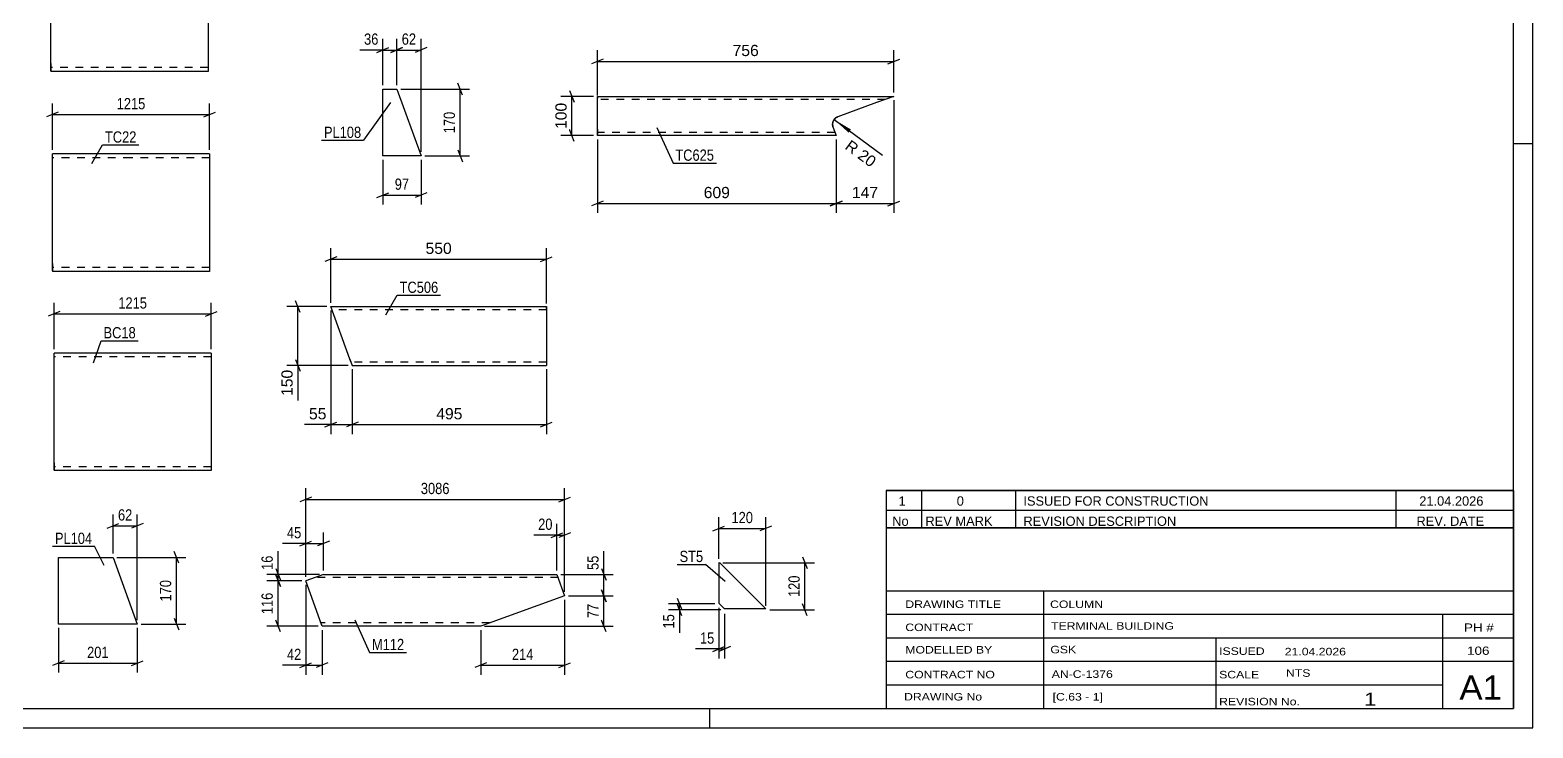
# Model space of a CAD drawing. Header units: millimetres. Extents: x 0 to 594, y 0 to 420.
# Drawn here: x 210.6 to 594, y 0 to 178 of the extents above; entities that cross this region are included whole.
import ezdxf

# ---------------------------------------------------------------- set-up
doc = ezdxf.new("R2010")
doc.units = ezdxf.units.MM
doc.linetypes.add('DXK_LINE_DOT2', pattern=[3.9198, 1.9599, -1.9599])
doc.styles.add('Arial', font='ARIAL.TTF', dxfattribs={"height": 0.2})
doc.styles.add('Arial Narrow', font='ARIALN.TTF', dxfattribs={"height": 0.2})

# ---------------------------------------------------------------- blocks, each defined once
blk = doc.blocks.new('Unknown-284929775-1131')
at = {"color": 5, "linetype": 'Continuous'}
for p, q in [((594, 0), (594, 420)), ((589, 5), (589, 415)), ((594, 149), (589, 149)), ((5, 5), (589, 5)), ((384, 0), (384, 5)), ((0, 0), (594, 0))]:
    blk.add_line(p, q, dxfattribs=at)
blk = doc.blocks.new('Part-284929775-17274 - 17273')
at = {"color": 2, "linetype": 'Continuous'}
for p, q in [((355.33, 159.52), (355.33, 161.12)), ((355.33, 161.12), (430.95, 161.12)), ((430.95, 161.12), (426.55, 159.52)), ((355.33, 152.72), (355.33, 159.52)), ((426.55, 159.52), (416.62, 155.91)), ((415.42, 153.35), (415.3, 154.12)), ((415.95, 155.51), (416.62, 155.91)), ((355.33, 151.12), (355.33, 152.72)), ((416.23, 151.12), (355.33, 151.12)), ((415.42, 153.35), (416.23, 151.12))]:
    blk.add_line(p, q, dxfattribs=at)
at = {"color": 7, "linetype": 'DXK_LINE_DOT2'}
for p, q in [((355.33, 161.12), (355.33, 160.66)), ((428.75, 160.32), (355.33, 160.32)), ((430.61, 161), (426.55, 159.52)), ((415.3, 154.12), (415.42, 153.35)), ((415.3, 154.12), (415.42, 153.35)), ((415.42, 153.35), (415.3, 154.12)), ((416.62, 155.91), (415.95, 155.51)), ((416.62, 155.91), (415.95, 155.51)), ((415.95, 155.51), (416.62, 155.91)), ((355.33, 152.72), (355.33, 151.25)), ((415.94, 151.92), (355.33, 151.92))]:
    blk.add_line(p, q, dxfattribs=at)
at = {"color": 2, "linetype": 'Continuous'}
blk.add_arc((417.3, 154.04), 2, 132.4742, 177.4742, dxfattribs=at)
at = {"color": 7, "linetype": 'DXK_LINE_DOT2'}
blk.add_arc((417.3, 154.04), 2, 132.4742, 177.4742, dxfattribs=at)
blk.add_arc((417.3, 154.04), 2, 132.4742, 177.4742, dxfattribs=at)
blk.add_arc((417.3, 154.04), 2, 132.4742, 177.4742, dxfattribs=at)
blk = doc.blocks.new('Part-284929775-17472 - 17471')
at = {"color": 2, "linetype": 'Continuous'}
for p, q in [((292.19, 94.08), (287.31, 107.48)), ((287.31, 107.48), (342.31, 107.48)), ((342.31, 107.48), (342.31, 92.48)), ((292.19, 94.08), (292.77, 92.48)), ((292.77, 92.48), (342.31, 92.48))]:
    blk.add_line(p, q, dxfattribs=at)
at = {"color": 7, "linetype": 'DXK_LINE_DOT2'}
for p, q in [((342.31, 107.01), (342.31, 107.48)), ((342.31, 106.68), (287.6, 106.68)), ((292.73, 92.6), (292.19, 94.08)), ((342.31, 93.28), (292.48, 93.28))]:
    blk.add_line(p, q, dxfattribs=at)
blk = doc.blocks.new('Part-284929775-5165 - 5159')
at = {"color": 2, "linetype": 'Continuous'}
for p, q in [((236.28, 146.47), (216.28, 146.47)), ((216.28, 118.47), (216.28, 146.47)), ((256.38, 146.47), (236.38, 146.47)), ((256.38, 146.47), (256.38, 116.47)), ((216.28, 118.47), (216.28, 116.47)), ((236.28, 116.47), (216.28, 116.47)), ((256.38, 116.47), (236.38, 116.47))]:
    blk.add_line(p, q, dxfattribs=at)
at = {"color": 7, "linetype": 'DXK_LINE_DOT2'}
for p, q in [((236.28, 145.47), (216.28, 145.47)), ((256.38, 145.47), (236.38, 145.47)), ((216.28, 116.62), (216.28, 118.47)), ((216.28, 117.47), (216.28, 117.55)), ((236.28, 117.47), (216.28, 117.47)), ((256.38, 117.47), (236.38, 117.47)), ((256.38, 117.47), (256.38, 117.55))]:
    blk.add_line(p, q, dxfattribs=at)
blk = doc.blocks.new('Part-284929775-5194 - 5188')
at = {"color": 2, "linetype": 'Continuous'}
for p, q in [((236.7, 95.63), (216.7, 95.63)), ((216.7, 67.63), (216.7, 95.63)), ((256.8, 95.63), (236.8, 95.63)), ((256.8, 95.63), (256.8, 65.63)), ((216.7, 67.63), (216.7, 65.63)), ((236.7, 65.63), (216.7, 65.63)), ((256.8, 65.63), (236.8, 65.63))]:
    blk.add_line(p, q, dxfattribs=at)
at = {"color": 7, "linetype": 'DXK_LINE_DOT2'}
for p, q in [((236.7, 94.63), (216.7, 94.63)), ((256.8, 94.63), (236.8, 94.63)), ((216.7, 65.79), (216.7, 67.63)), ((216.7, 66.63), (216.7, 66.71)), ((236.7, 66.63), (216.7, 66.63)), ((256.8, 66.63), (236.8, 66.63)), ((256.8, 66.63), (256.8, 66.71))]:
    blk.add_line(p, q, dxfattribs=at)
blk = doc.blocks.new('Part-284929775-5217 - 5211')
at = {"color": 2, "linetype": 'Continuous'}
for p, q in [((285.45, 39.18), (280.9, 37.54)), ((285.45, 39.18), (305.45, 39.18)), ((305.55, 39.18), (345, 39.18)), ((345, 39.18), (346.97, 33.7)), ((284.49, 27.58), (280.9, 37.54)), ((346.97, 33.7), (325.55, 25.98)), ((285.07, 25.98), (284.49, 27.58)), ((305.45, 25.98), (285.07, 25.98)), ((325.55, 25.98), (305.55, 25.98))]:
    blk.add_line(p, q, dxfattribs=at)
at = {"color": 7, "linetype": 'DXK_LINE_DOT2'}
for p, q in [((305.45, 38.38), (283.23, 38.38)), ((345.28, 38.38), (305.55, 38.38)), ((285.02, 26.1), (284.49, 27.58)), ((305.45, 26.78), (284.78, 26.78)), ((327.77, 26.78), (305.55, 26.78))]:
    blk.add_line(p, q, dxfattribs=at)
blk = doc.blocks.new('Part-284929775-6193 - 6177')
at = {"color": 2, "linetype": 'Continuous'}
for p, q in [((217.82, 26.5), (217.82, 43.5)), ((217.82, 43.5), (231.74, 43.5)), ((231.74, 43.5), (237.93, 26.5)), ((237.93, 26.5), (217.82, 26.5))]:
    blk.add_line(p, q, dxfattribs=at)
blk = doc.blocks.new('Part-284929775-6251 - 6245')
at = {"color": 2, "linetype": 'Continuous'}
for p, q in [((300.58, 145.94), (300.58, 162.94)), ((300.58, 162.94), (304.14, 162.94)), ((304.14, 162.94), (310.32, 145.94)), ((310.32, 145.94), (300.58, 145.94))]:
    blk.add_line(p, q, dxfattribs=at)
blk = doc.blocks.new('Part-284929775-6396 - 6388')
at = {"color": 2, "linetype": 'Continuous'}
for p, q in [((235.88, 197.49), (215.88, 197.49)), ((215.88, 169.49), (215.88, 197.49)), ((255.98, 197.49), (235.98, 197.49)), ((255.98, 197.49), (255.98, 167.49)), ((215.88, 169.49), (215.88, 167.49)), ((235.88, 167.49), (215.88, 167.49)), ((255.98, 167.49), (235.98, 167.49))]:
    blk.add_line(p, q, dxfattribs=at)
at = {"color": 7, "linetype": 'DXK_LINE_DOT2'}
for p, q in [((235.88, 196.49), (215.88, 196.49)), ((255.98, 196.49), (235.98, 196.49)), ((215.88, 167.64), (215.88, 169.49)), ((215.88, 168.49), (215.88, 168.56)), ((235.88, 168.49), (215.88, 168.49)), ((255.98, 168.49), (235.98, 168.49)), ((255.98, 168.49), (255.98, 168.56))]:
    blk.add_line(p, q, dxfattribs=at)
blk = doc.blocks.new('Part-284929775-6730 - 6724')
at = {"color": 2, "linetype": 'Continuous'}
for p, q in [((386.28, 42.21), (386.28, 31.86)), ((386.43, 42.21), (398.28, 30.36)), ((387.78, 30.36), (386.28, 31.86)), ((398.28, 30.36), (387.78, 30.36))]:
    blk.add_line(p, q, dxfattribs=at)
blk = doc.blocks.new('RadiusDimension-284929775-17458 - 17273')
at = {"linetype": 'Continuous'}
blk.add_hatch(color=7, dxfattribs=at).paths.add_polyline_path([(419.42, 151.86), (415.69, 155.22), (420.01, 152.66)])
at = {"color": 7, "linetype": 'Continuous'}
blk.add_line((415.69, 155.22), (428.05, 146.14), dxfattribs=at)
blk.add_arc((417.3, 154.04), 2, 109.9742, 177.4742, dxfattribs=at)
at = {"color": 0}
blk.add_wipeout([(425.19, 142.03), (427.67, 145.42), (419.89, 151.12), (417.41, 147.74)], dxfattribs=at)
at = {"color": 3, "style": 'Arial'}
blk.add_text('R 20', height=2.865, rotation=-36.274, dxfattribs=at).set_placement((418.25, 147.87))
blk = doc.blocks.new('StraightDimension-284929775-17306 - 17273')
at = {"color": 7, "linetype": 'Continuous'}
for p, q in [((355.33, 150.12), (355.33, 131.4)), ((416.23, 150.12), (416.23, 131.4)), ((356.83, 134.4), (353.83, 133.2)), ((414.73, 133.2), (417.73, 134.4)), ((355.33, 133.8), (416.23, 133.8))]:
    blk.add_line(p, q, dxfattribs=at)
at = {"color": 0}
blk.add_wipeout([(389.72, 134.55), (389.72, 138.75), (381.85, 138.75), (381.85, 134.55)], dxfattribs=at)
at = {"color": 3, "style": 'Arial'}
blk.add_text('609', height=2.865, dxfattribs=at).set_placement((382.45, 135.15))
blk = doc.blocks.new('StraightDimension-284929775-17279 - 17273')
at = {"color": 7, "linetype": 'Continuous'}
for p, q in [((355.33, 161.32), (355.33, 172.89)), ((430.95, 162.12), (430.95, 172.89)), ((356.83, 170.64), (353.83, 169.44)), ((355.33, 170.04), (430.95, 170.04)), ((429.45, 169.44), (432.45, 170.64))]:
    blk.add_line(p, q, dxfattribs=at)
at = {"color": 0}
blk.add_wipeout([(397.08, 170.79), (397.08, 174.99), (389.21, 174.99), (389.21, 170.79)], dxfattribs=at)
at = {"color": 3, "style": 'Arial'}
blk.add_text('756', height=2.865, dxfattribs=at).set_placement((389.81, 171.39))
blk = doc.blocks.new('StraightDimension-284929775-17305 - 17273')
at = {"color": 7, "linetype": 'Continuous'}
for p, q in [((430.95, 160.12), (430.95, 131.4)), ((416.23, 150.12), (416.23, 131.4)), ((417.73, 134.4), (414.73, 133.2)), ((429.45, 133.2), (432.45, 134.4)), ((416.23, 133.8), (430.95, 133.8))]:
    blk.add_line(p, q, dxfattribs=at)
at = {"color": 0}
blk.add_wipeout([(427.52, 134.55), (427.52, 138.75), (419.65, 138.75), (419.65, 134.55)], dxfattribs=at)
at = {"color": 3, "style": 'Arial'}
blk.add_text('147', height=2.865, dxfattribs=at).set_placement((420.25, 135.15))
blk = doc.blocks.new('StraightDimension-284929775-17447 - 17273')
at = {"color": 7, "linetype": 'Continuous'}
for p, q in [((354.33, 161.12), (345.97, 161.12)), ((348.22, 162.62), (349.42, 159.62)), ((348.82, 151.12), (348.82, 161.12)), ((354.33, 151.12), (345.97, 151.12)), ((349.42, 149.62), (348.22, 152.62))]:
    blk.add_line(p, q, dxfattribs=at)
at = {"color": 0}
blk.add_wipeout([(348.07, 160.06), (343.87, 160.06), (343.87, 152.19), (348.07, 152.19)], dxfattribs=at)
at = {"color": 3, "style": 'Arial'}
blk.add_text('100', height=2.865, rotation=90.0002, dxfattribs=at).set_placement((347.47, 152.79))
blk = doc.blocks.new('StraightDimension-284929775-17515 - 17471')
at = {"color": 7, "linetype": 'Continuous'}
for p, q in [((292.77, 91.48), (292.77, 74.97)), ((342.31, 91.48), (342.31, 74.97)), ((294.27, 77.97), (291.27, 76.77)), ((292.77, 77.37), (342.31, 77.37)), ((340.81, 76.77), (343.81, 77.97))]:
    blk.add_line(p, q, dxfattribs=at)
at = {"color": 0}
blk.add_wipeout([(321.48, 78.12), (321.48, 82.32), (313.61, 82.32), (313.61, 78.12)], dxfattribs=at)
at = {"color": 3, "style": 'Arial'}
blk.add_text('495', height=2.865, dxfattribs=at).set_placement((314.21, 78.72))
blk = doc.blocks.new('StraightDimension-284929775-17477 - 17471')
at = {"color": 7, "linetype": 'Continuous'}
for p, q in [((288.81, 120.17), (285.81, 118.97)), ((287.31, 108.48), (287.31, 122.42)), ((287.31, 119.57), (342.31, 119.57)), ((340.81, 118.97), (343.81, 120.17)), ((342.31, 108.25), (342.31, 122.42))]:
    blk.add_line(p, q, dxfattribs=at)
at = {"color": 0}
blk.add_wipeout([(318.75, 120.32), (318.75, 124.52), (310.88, 124.52), (310.88, 120.32)], dxfattribs=at)
at = {"color": 3, "style": 'Arial'}
blk.add_text('550', height=2.865, dxfattribs=at).set_placement((311.48, 120.92))
blk = doc.blocks.new('StraightDimension-284929775-17497 - 17471')
at = {"color": 7, "linetype": 'Continuous'}
for p, q in [((286.31, 107.48), (276.07, 107.48)), ((279.52, 105.98), (278.32, 108.98)), ((278.92, 92.48), (278.92, 107.48)), ((291.77, 92.48), (276.07, 92.48)), ((278.32, 93.98), (279.52, 90.98))]:
    blk.add_line(p, q, dxfattribs=at)
at = {"color": 0}
blk.add_wipeout([(278.17, 91.96), (273.97, 91.96), (273.97, 84.08), (278.17, 84.08)], dxfattribs=at)
at = {"color": 7, "linetype": 'Continuous'}
blk.add_line((278.92, 92.48), (278.92, 83.56), dxfattribs=at)
blk.add_line((278.92, 92.48), (278.92, 83.56), dxfattribs=at)
at = {"color": 3, "style": 'Arial'}
blk.add_text('150', height=2.865, rotation=90.0002, dxfattribs=at).set_placement((277.57, 84.68))
blk = doc.blocks.new('StraightDimension-284929775-17516 - 17471')
at = {"color": 7, "linetype": 'Continuous'}
for p, q in [((287.31, 106.48), (287.31, 74.97)), ((292.77, 91.48), (292.77, 74.97)), ((285.81, 76.77), (288.81, 77.97)), ((287.31, 77.37), (292.77, 77.37)), ((294.27, 77.97), (291.27, 76.77))]:
    blk.add_line(p, q, dxfattribs=at)
at = {"color": 0}
blk.add_wipeout([(286.79, 78.12), (286.79, 82.32), (281.14, 82.32), (281.14, 78.12)], dxfattribs=at)
at = {"color": 7, "linetype": 'Continuous'}
blk.add_line((287.31, 77.37), (280.61, 77.37), dxfattribs=at)
blk.add_line((287.31, 77.37), (280.61, 77.37), dxfattribs=at)
at = {"color": 3, "style": 'Arial'}
blk.add_text('55', height=2.865, dxfattribs=at).set_placement((281.74, 78.72))
blk = doc.blocks.new('StraightDimension-284929775-5168 - 5159')
at = {"color": 7, "linetype": 'Continuous'}
for p, q in [((216.28, 147.47), (216.28, 159.32)), ((256.38, 147.47), (256.38, 159.32)), ((217.78, 157.07), (214.78, 155.87)), ((216.28, 156.47), (256.38, 156.47)), ((254.88, 155.87), (257.88, 157.07))]:
    blk.add_line(p, q, dxfattribs=at)
at = {"color": 0}
blk.add_wipeout([(240.59, 157.22), (240.59, 161.42), (232.08, 161.42), (232.08, 157.22)], dxfattribs=at)
at = {"color": 3, "style": 'Arial Narrow'}
blk.add_text('1215', height=2.863, dxfattribs=at).set_placement((232.68, 157.82))
blk = doc.blocks.new('StraightDimension-284929775-5197 - 5188')
at = {"color": 7, "linetype": 'Continuous'}
for p, q in [((216.7, 96.63), (216.7, 108.48)), ((256.8, 96.63), (256.8, 108.48)), ((218.2, 106.23), (215.2, 105.03)), ((216.7, 105.63), (256.8, 105.63)), ((255.3, 105.03), (258.3, 106.23))]:
    blk.add_line(p, q, dxfattribs=at)
at = {"color": 0}
blk.add_wipeout([(241.01, 106.38), (241.01, 110.58), (232.5, 110.58), (232.5, 106.38)], dxfattribs=at)
at = {"color": 3, "style": 'Arial Narrow'}
blk.add_text('1215', height=2.863, dxfattribs=at).set_placement((233.1, 106.98))
blk = doc.blocks.new('StraightDimension-284929775-5220 - 5211')
at = {"color": 7, "linetype": 'Continuous'}
for p, q in [((282.4, 58.91), (279.4, 57.71)), ((280.9, 38.54), (280.9, 61.16)), ((280.9, 58.31), (346.97, 58.31)), ((345.47, 57.71), (348.47, 58.91)), ((346.97, 34.7), (346.97, 61.16))]:
    blk.add_line(p, q, dxfattribs=at)
at = {"color": 0}
blk.add_wipeout([(318.19, 59.06), (318.19, 63.26), (309.68, 63.26), (309.68, 59.06)], dxfattribs=at)
at = {"color": 3, "style": 'Arial Narrow'}
blk.add_text('3086', height=2.863, dxfattribs=at).set_placement((310.28, 59.66))
blk = doc.blocks.new('StraightDimension-284929775-5325 - 5211')
at = {"color": 7, "linetype": 'Continuous'}
for p, q in [((280.9, 36.54), (280.9, 13.58)), ((285.07, 24.98), (285.07, 13.58)), ((279.4, 15.38), (282.4, 16.58)), ((280.9, 15.98), (285.07, 15.98)), ((286.57, 16.58), (283.57, 15.38))]:
    blk.add_line(p, q, dxfattribs=at)
at = {"color": 0}
blk.add_wipeout([(280.38, 16.73), (280.38, 20.93), (275.52, 20.93), (275.52, 16.73)], dxfattribs=at)
at = {"color": 7, "linetype": 'Continuous'}
blk.add_line((280.9, 15.98), (274.99, 15.98), dxfattribs=at)
blk.add_line((280.9, 15.98), (274.99, 15.98), dxfattribs=at)
at = {"color": 3, "style": 'Arial Narrow'}
blk.add_text('42', height=2.863, dxfattribs=at).set_placement((276.12, 17.33))
blk = doc.blocks.new('StraightDimension-284929775-5311 - 5211')
at = {"color": 7, "linetype": 'Continuous'}
for p, q in [((345, 40.18), (345, 52.03)), ((346.97, 34.7), (346.97, 52.03)), ((343.5, 48.58), (346.5, 49.78)), ((345, 49.18), (346.97, 49.18)), ((348.47, 49.78), (345.47, 48.58))]:
    blk.add_line(p, q, dxfattribs=at)
at = {"color": 0}
blk.add_wipeout([(344.47, 49.93), (344.47, 54.13), (339.61, 54.13), (339.61, 49.93)], dxfattribs=at)
at = {"color": 7, "linetype": 'Continuous'}
blk.add_line((345, 49.18), (339.09, 49.18), dxfattribs=at)
blk.add_line((345, 49.18), (339.09, 49.18), dxfattribs=at)
at = {"color": 3, "style": 'Arial Narrow'}
blk.add_text('20', height=2.863, dxfattribs=at).set_placement((340.21, 50.53))
blk = doc.blocks.new('StraightDimension-284929775-5231 - 5211')
at = {"color": 7, "linetype": 'Continuous'}
for p, q in [((346, 39.18), (359.37, 39.18)), ((356.37, 40.68), (357.57, 37.68)), ((356.97, 33.7), (356.97, 39.18)), ((357.57, 32.2), (356.37, 35.2)), ((347.97, 33.7), (359.37, 33.7))]:
    blk.add_line(p, q, dxfattribs=at)
at = {"color": 0}
blk.add_wipeout([(356.22, 44.56), (352.02, 44.56), (352.02, 39.7), (356.22, 39.7)], dxfattribs=at)
at = {"color": 7, "linetype": 'Continuous'}
blk.add_line((356.97, 39.18), (356.97, 45.08), dxfattribs=at)
blk.add_line((356.97, 39.18), (356.97, 45.08), dxfattribs=at)
at = {"color": 3, "style": 'Arial Narrow'}
blk.add_text('55', height=2.863, rotation=90.0002, dxfattribs=at).set_placement((355.62, 40.3))
blk = doc.blocks.new('StraightDimension-284929775-5232 - 5211')
at = {"color": 7, "linetype": 'Continuous'}
for p, q in [((356.37, 35.2), (357.57, 32.2)), ((347.97, 33.7), (359.37, 33.7)), ((356.97, 25.98), (356.97, 33.7)), ((357.57, 24.48), (356.37, 27.48)), ((326.55, 25.98), (359.37, 25.98))]:
    blk.add_line(p, q, dxfattribs=at)
at = {"color": 0}
blk.add_wipeout([(356.22, 32.27), (352.02, 32.27), (352.02, 27.41), (356.22, 27.41)], dxfattribs=at)
at = {"color": 3, "style": 'Arial Narrow'}
blk.add_text('77', height=2.863, rotation=90.0002, dxfattribs=at).set_placement((355.62, 28.01))
blk = doc.blocks.new('StraightDimension-284929775-5290 - 5211')
at = {"color": 7, "linetype": 'Continuous'}
for p, q in [((280.9, 38.54), (280.9, 49.89)), ((285.45, 40.18), (285.45, 49.89)), ((279.4, 46.44), (282.4, 47.64)), ((280.9, 47.04), (285.45, 47.04)), ((286.95, 47.64), (283.95, 46.44))]:
    blk.add_line(p, q, dxfattribs=at)
at = {"color": 0}
blk.add_wipeout([(280.38, 47.79), (280.38, 51.99), (275.52, 51.99), (275.52, 47.79)], dxfattribs=at)
at = {"color": 7, "linetype": 'Continuous'}
blk.add_line((280.9, 47.04), (274.99, 47.04), dxfattribs=at)
blk.add_line((280.9, 47.04), (274.99, 47.04), dxfattribs=at)
at = {"color": 3, "style": 'Arial Narrow'}
blk.add_text('45', height=2.863, dxfattribs=at).set_placement((276.12, 48.39))
blk = doc.blocks.new('StraightDimension-284929775-5339 - 5211')
at = {"color": 7, "linetype": 'Continuous'}
for p, q in [((346.97, 32.7), (346.97, 13.58)), ((325.55, 24.98), (325.55, 13.58)), ((327.05, 16.58), (324.05, 15.38)), ((325.55, 15.98), (346.97, 15.98)), ((345.47, 15.38), (348.47, 16.58))]:
    blk.add_line(p, q, dxfattribs=at)
at = {"color": 0}
blk.add_wipeout([(339.6, 16.73), (339.6, 20.93), (332.92, 20.93), (332.92, 16.73)], dxfattribs=at)
at = {"color": 3, "style": 'Arial Narrow'}
blk.add_text('214', height=2.863, dxfattribs=at).set_placement((333.52, 17.33))
blk = doc.blocks.new('StraightDimension-284929775-16221 - 5211')
at = {"color": 7, "linetype": 'Continuous'}
for p, q in [((284.45, 39.18), (270.99, 39.18)), ((273.24, 40.68), (274.44, 37.68)), ((274.44, 36.04), (273.24, 39.04)), ((273.84, 37.54), (273.84, 39.18)), ((279.9, 37.54), (270.99, 37.54))]:
    blk.add_line(p, q, dxfattribs=at)
at = {"color": 0}
blk.add_wipeout([(273.09, 44.56), (268.89, 44.56), (268.89, 39.7), (273.09, 39.7)], dxfattribs=at)
at = {"color": 7, "linetype": 'Continuous'}
blk.add_line((273.84, 39.18), (273.84, 45.08), dxfattribs=at)
blk.add_line((273.84, 39.18), (273.84, 45.08), dxfattribs=at)
at = {"color": 3, "style": 'Arial Narrow'}
blk.add_text('16', height=2.863, rotation=90.0002, dxfattribs=at).set_placement((272.49, 40.3))
blk = doc.blocks.new('StraightDimension-284929775-16222 - 5211')
at = {"color": 7, "linetype": 'Continuous'}
for p, q in [((273.24, 39.04), (274.44, 36.04)), ((279.9, 37.54), (270.99, 37.54)), ((273.84, 25.98), (273.84, 37.54)), ((274.44, 24.48), (273.24, 27.48)), ((284.07, 25.98), (270.99, 25.98))]:
    blk.add_line(p, q, dxfattribs=at)
at = {"color": 0}
blk.add_wipeout([(273.09, 35.1), (268.89, 35.1), (268.89, 28.42), (273.09, 28.42)], dxfattribs=at)
at = {"color": 3, "style": 'Arial Narrow'}
blk.add_text('116', height=2.863, rotation=90.0002, dxfattribs=at).set_placement((272.49, 29.02))
blk = doc.blocks.new('StraightDimension-284929775-6206 - 6177')
at = {"color": 7, "linetype": 'Continuous'}
for p, q in [((231.74, 44.5), (231.74, 54.41)), ((237.93, 27.5), (237.93, 54.41)), ((230.24, 50.96), (233.24, 52.16)), ((231.74, 51.56), (237.93, 51.56)), ((239.43, 52.16), (236.43, 50.96))]:
    blk.add_line(p, q, dxfattribs=at)
at = {"color": 0}
blk.add_wipeout([(237.26, 52.31), (237.26, 56.51), (232.41, 56.51), (232.41, 52.31)], dxfattribs=at)
at = {"color": 3, "style": 'Arial Narrow'}
blk.add_text('62', height=2.863, dxfattribs=at).set_placement((233.01, 52.91))
blk = doc.blocks.new('StraightDimension-284929775-6195 - 6177')
at = {"color": 7, "linetype": 'Continuous'}
for p, q in [((217.82, 25.5), (217.82, 14.1)), ((237.93, 25.5), (237.93, 14.1)), ((219.32, 17.1), (216.32, 15.9)), ((217.82, 16.5), (237.93, 16.5)), ((236.43, 15.9), (239.43, 17.1))]:
    blk.add_line(p, q, dxfattribs=at)
at = {"color": 0}
blk.add_wipeout([(231.22, 17.25), (231.22, 21.45), (224.53, 21.45), (224.53, 17.25)], dxfattribs=at)
at = {"color": 3, "style": 'Arial Narrow'}
blk.add_text('201', height=2.863, dxfattribs=at).set_placement((225.13, 17.85))
blk = doc.blocks.new('StraightDimension-284929775-6224 - 6177')
at = {"color": 7, "linetype": 'Continuous'}
for p, q in [((232.74, 43.5), (250.33, 43.5)), ((248.53, 42), (247.33, 45)), ((247.93, 26.5), (247.93, 43.5)), ((247.33, 28), (248.53, 25)), ((238.93, 26.5), (250.33, 26.5))]:
    blk.add_line(p, q, dxfattribs=at)
at = {"color": 0}
blk.add_wipeout([(247.18, 38.35), (242.98, 38.35), (242.98, 31.66), (247.18, 31.66)], dxfattribs=at)
at = {"color": 3, "style": 'Arial Narrow'}
blk.add_text('170', height=2.863, rotation=90.0002, dxfattribs=at).set_placement((246.58, 32.26))
blk = doc.blocks.new('StraightDimension-284929775-6264 - 6245')
at = {"color": 7, "linetype": 'Continuous'}
for p, q in [((299.08, 172.34), (302.08, 173.54)), ((300.58, 163.94), (300.58, 175.79)), ((300.58, 172.94), (304.14, 172.94)), ((305.64, 173.54), (302.64, 172.34)), ((304.14, 163.94), (304.14, 175.79))]:
    blk.add_line(p, q, dxfattribs=at)
at = {"color": 0}
blk.add_wipeout([(300.05, 173.69), (300.05, 177.89), (295.19, 177.89), (295.19, 173.69)], dxfattribs=at)
at = {"color": 7, "linetype": 'Continuous'}
blk.add_line((300.58, 172.94), (294.67, 172.94), dxfattribs=at)
blk.add_line((300.58, 172.94), (294.67, 172.94), dxfattribs=at)
at = {"color": 3, "style": 'Arial Narrow'}
blk.add_text('36', height=2.863, dxfattribs=at).set_placement((295.79, 174.29))
blk = doc.blocks.new('StraightDimension-284929775-6299 - 6245')
at = {"color": 7, "linetype": 'Continuous'}
for p, q in [((305.14, 162.94), (322.72, 162.94)), ((320.92, 161.44), (319.72, 164.44)), ((320.32, 145.94), (320.32, 162.94)), ((311.32, 145.94), (322.72, 145.94)), ((319.72, 147.44), (320.92, 144.44))]:
    blk.add_line(p, q, dxfattribs=at)
at = {"color": 0}
blk.add_wipeout([(319.57, 157.78), (315.37, 157.78), (315.37, 151.1), (319.57, 151.1)], dxfattribs=at)
at = {"color": 3, "style": 'Arial Narrow'}
blk.add_text('170', height=2.863, rotation=90.0002, dxfattribs=at).set_placement((318.97, 151.7))
blk = doc.blocks.new('StraightDimension-284929775-6253 - 6245')
at = {"color": 7, "linetype": 'Continuous'}
for p, q in [((300.58, 144.94), (300.58, 133.54)), ((310.32, 144.94), (310.32, 133.54)), ((299.08, 135.34), (302.08, 136.54)), ((300.58, 135.94), (310.32, 135.94)), ((311.82, 136.54), (308.82, 135.34))]:
    blk.add_line(p, q, dxfattribs=at)
at = {"color": 0}
blk.add_wipeout([(307.88, 136.69), (307.88, 140.89), (303.02, 140.89), (303.02, 136.69)], dxfattribs=at)
at = {"color": 3, "style": 'Arial Narrow'}
blk.add_text('97', height=2.863, dxfattribs=at).set_placement((303.62, 137.29))
blk = doc.blocks.new('StraightDimension-284929775-6281 - 6245')
at = {"color": 7, "linetype": 'Continuous'}
for p, q in [((302.64, 172.34), (305.64, 173.54)), ((304.14, 163.94), (304.14, 175.79)), ((304.14, 172.94), (310.32, 172.94)), ((311.82, 173.54), (308.82, 172.34)), ((310.32, 146.94), (310.32, 175.79))]:
    blk.add_line(p, q, dxfattribs=at)
at = {"color": 0}
blk.add_wipeout([(309.66, 173.69), (309.66, 177.89), (304.8, 177.89), (304.8, 173.69)], dxfattribs=at)
at = {"color": 3, "style": 'Arial Narrow'}
blk.add_text('62', height=2.863, dxfattribs=at).set_placement((305.4, 174.29))
blk = doc.blocks.new('StraightDimension-284929775-6750 - 6724')
at = {"color": 7, "linetype": 'Continuous'}
for p, q in [((386.28, 43.14), (386.28, 53.74)), ((398.28, 31.14), (398.28, 53.74)), ((384.78, 50.29), (387.78, 51.49)), ((386.28, 50.89), (398.28, 50.89)), ((399.78, 51.49), (396.78, 50.29))]:
    blk.add_line(p, q, dxfattribs=at)
at = {"color": 0}
blk.add_wipeout([(395.62, 51.64), (395.62, 55.84), (388.93, 55.84), (388.93, 51.64)], dxfattribs=at)
at = {"color": 3, "style": 'Arial Narrow'}
blk.add_text('120', height=2.863, dxfattribs=at).set_placement((389.53, 52.24))
blk = doc.blocks.new('StraightDimension-284929775-6732 - 6724')
at = {"color": 7, "linetype": 'Continuous'}
for p, q in [((407.68, 43.64), (408.88, 40.64)), ((387.28, 42.14), (410.68, 42.14)), ((408.28, 30.14), (408.28, 42.14)), ((408.88, 28.64), (407.68, 31.64)), ((399.28, 30.14), (410.68, 30.14))]:
    blk.add_line(p, q, dxfattribs=at)
at = {"color": 0}
blk.add_wipeout([(407.53, 39.48), (403.33, 39.48), (403.33, 32.8), (407.53, 32.8)], dxfattribs=at)
at = {"color": 3, "style": 'Arial Narrow'}
blk.add_text('120', height=2.863, rotation=90.0002, dxfattribs=at).set_placement((406.93, 33.4))
blk = doc.blocks.new('StraightDimension-284929775-6739 - 6724')
at = {"color": 7, "linetype": 'Continuous'}
for p, q in [((385.28, 31.64), (373.43, 31.64)), ((375.68, 33.14), (376.88, 30.14)), ((376.88, 28.64), (375.68, 31.64)), ((376.28, 30.14), (376.28, 31.64)), ((386.78, 30.14), (373.43, 30.14))]:
    blk.add_line(p, q, dxfattribs=at)
at = {"color": 0}
blk.add_wipeout([(375.53, 29.61), (371.33, 29.61), (371.33, 24.76), (375.53, 24.76)], dxfattribs=at)
at = {"color": 7, "linetype": 'Continuous'}
blk.add_line((376.28, 30.14), (376.28, 24.23), dxfattribs=at)
blk.add_line((376.28, 30.14), (376.28, 24.23), dxfattribs=at)
at = {"color": 3, "style": 'Arial Narrow'}
blk.add_text('15', height=2.863, rotation=90.0002, dxfattribs=at).set_placement((374.93, 25.36))
blk = doc.blocks.new('StraightDimension-284929775-6759 - 6724')
at = {"color": 7, "linetype": 'Continuous'}
for p, q in [((386.28, 30.64), (386.28, 17.74)), ((387.78, 29.14), (387.78, 17.74)), ((384.78, 19.54), (387.78, 20.74)), ((389.28, 20.74), (386.28, 19.54)), ((386.28, 20.14), (387.78, 20.14))]:
    blk.add_line(p, q, dxfattribs=at)
at = {"color": 0}
blk.add_wipeout([(385.75, 20.89), (385.75, 25.09), (380.89, 25.09), (380.89, 20.89)], dxfattribs=at)
at = {"color": 7, "linetype": 'Continuous'}
blk.add_line((386.28, 20.14), (380.37, 20.14), dxfattribs=at)
blk.add_line((386.28, 20.14), (380.37, 20.14), dxfattribs=at)
at = {"color": 3, "style": 'Arial Narrow'}
blk.add_text('15', height=2.863, dxfattribs=at).set_placement((381.49, 21.49))
blk = doc.blocks.new('Unknown-284929775-25030')
at = {"color": 7, "linetype": 'Continuous'}
for p, q in [((429, 51.05), (429, 5)), ((429, 51.05), (589, 51.05)), ((589, 51), (589, 5)), ((429, 35), (589, 35)), ((469.14, 35), (469.14, 5)), ((429, 29), (589, 29)), ((571, 5.05), (571, 29.05)), ((429, 23), (589, 23)), ((513.14, 23), (513.14, 5)), ((429, 17), (589, 17)), ((429, 11), (571, 11)), ((429, 5), (589, 5))]:
    blk.add_line(p, q, dxfattribs=at)
at = {"color": 7, "style": 'Arial Narrow'}
for s, height, width, p in [('DRAWING TITLE', 1.9089, 1.425378, (433.88, 30.61)), ('COLUMN', 1.909, 1.425378, (470.81, 30.59)), ('TERMINAL BUILDING', 1.9089, 1.425378, (471.06, 25.07)), ('CONTRACT', 1.909, 1.425378, (433.88, 24.71)), ('MODELLED BY', 1.9089, 1.425378, (433.88, 18.98)), ('GSK', 1.909, 1.425378, (470.88, 19.04)), ('ISSUED', 1.909, 1.425378, (513.94, 18.64)), ('21.04.2026', 1.909, 1.425378, (530.69, 18.52)), ('CONTRACT NO', 1.9089, 1.425378, (433.88, 12.66)), ('AN-C-1376', 1.909, 1.425378, (471.23, 12.78)), ('SCALE', 1.909, 1.425378, (513.94, 12.65)), ('A1', 6.204, 1.25, (575.24, 7.2)), ('DRAWING No', 1.909, 1.425378, (433.56, 7)), ('[C.63 - 1]', 1.909, 1.425378, (471.46, 6.99)), ('REVISION No.', 1.9089, 1.425378, (513.94, 5.77)), ('1', 3.34, 1.5, (550.91, 5.68))]:
    blk.add_text(s, height=height, dxfattribs=dict(at, width=width)).set_placement(p)
at = {"color": 7, "linetype": 'Continuous', "style": 'Arial Narrow'}
for s, height, width, p in [('PH #', 2.1, 1.42538, (576.4, 24.55)), ('106', 2.1, 1.42538, (577.19, 18.65)), ('NTS', 1.909, 1.425378, (531, 13.05))]:
    blk.add_text(s, height=height, dxfattribs=dict(at, width=width)).set_placement(p)
blk = doc.blocks.new('Unknown-284929775-25031')
at = {"color": 7, "linetype": 'Continuous'}
for p, q in [((429, 60.55), (589, 60.55)), ((589, 60.55), (429, 60.55)), ((429, 60.55), (429, 55.55)), ((438, 60.55), (438, 55.55)), ((462, 60.55), (462, 55.55)), ((559, 60.55), (559, 55.55)), ((589, 60.55), (589, 55.55)), ((429, 55.55), (589, 55.55)), ((429, 55.55), (429, 51.05)), ((429, 55.55), (589, 55.55)), ((438, 55.55), (438, 51.05)), ((462, 55.55), (462, 51.05)), ((559, 55.55), (559, 51.05)), ((589, 55.55), (589, 51.05)), ((589, 51.05), (429, 51.05))]:
    blk.add_line(p, q, dxfattribs=at)
at = {"color": 7, "linetype": 'Continuous', "style": 'Arial Narrow'}
for s, height, width, p in [('1', 2.39, 1.196471, (432.16, 56.7)), ('0', 2.39, 1.196471, (447, 56.7)), ('ISSUED FOR CONSTRUCTION', 2.3861, 1.196471, (464, 56.7)), ('21.04.2026', 2.386, 1.196471, (565, 56.7)), ('No', 2.386, 1.2, (430.54, 51.55)), ('REV MARK', 2.386, 1.2, (439, 51.55)), ('REVISION DESCRIPTION', 2.3861, 1.2, (464, 51.55)), ('REV. DATE', 2.386, 1.2, (564.28, 51.55))]:
    blk.add_text(s, height=height, dxfattribs=dict(at, width=width)).set_placement(p)
blk = doc.blocks.new('Mark-284929775-17555 - 17273')
at = {"color": 0}
blk.add_wipeout([(385.07, 144.69), (385.07, 147.69), (375.21, 147.69), (375.21, 144.69)], dxfattribs=at)
blk.add_wipeout([(385.07, 144.69), (385.07, 147.69), (375.21, 147.69), (375.21, 144.69)], dxfattribs=at)
at = {"color": 30, "linetype": 'Continuous'}
for p, q in [((370.49, 153.15), (374.61, 144.09)), ((374.61, 144.09), (385.67, 144.09))]:
    blk.add_line(p, q, dxfattribs=at)
at = {"color": 3, "style": 'Arial Narrow'}
blk.add_text('TC625', height=2.863, dxfattribs=at).set_placement((375.21, 144.69))
blk = doc.blocks.new('Mark-284929775-17549 - 17471')
at = {"color": 0}
blk.add_wipeout([(314.72, 110.98), (314.72, 113.98), (304.86, 113.98), (304.86, 110.98)], dxfattribs=at)
blk.add_wipeout([(314.72, 110.98), (314.72, 113.98), (304.86, 113.98), (304.86, 110.98)], dxfattribs=at)
at = {"color": 30, "linetype": 'Continuous'}
for p, q in [((301.38, 105.4), (304.26, 110.38)), ((304.26, 110.38), (315.32, 110.38))]:
    blk.add_line(p, q, dxfattribs=at)
at = {"color": 3, "style": 'Arial Narrow'}
blk.add_text('TC506', height=2.863, dxfattribs=at).set_placement((304.86, 110.98))
blk = doc.blocks.new('Mark-284929775-5161 - 5159')
at = {"color": 0}
blk.add_wipeout([(237.73, 149.32), (237.73, 152.32), (229.69, 152.32), (229.69, 149.32)], dxfattribs=at)
blk.add_wipeout([(237.73, 149.32), (237.73, 152.32), (229.69, 152.32), (229.69, 149.32)], dxfattribs=at)
at = {"color": 30, "linetype": 'Continuous'}
for p, q in [((226.31, 143.96), (229.09, 148.72)), ((229.09, 148.72), (238.33, 148.72))]:
    blk.add_line(p, q, dxfattribs=at)
at = {"color": 3, "style": 'Arial Narrow'}
blk.add_text('TC22', height=2.863, dxfattribs=at).set_placement((229.69, 149.32))
blk = doc.blocks.new('Mark-284929775-5190 - 5188')
at = {"color": 0}
blk.add_wipeout([(237.55, 99.39), (237.55, 102.39), (229.33, 102.39), (229.33, 99.39)], dxfattribs=at)
blk.add_wipeout([(237.55, 99.39), (237.55, 102.39), (229.33, 102.39), (229.33, 99.39)], dxfattribs=at)
at = {"color": 30, "linetype": 'Continuous'}
for p, q in [((226.73, 93.13), (228.73, 98.79)), ((228.73, 98.79), (238.15, 98.79))]:
    blk.add_line(p, q, dxfattribs=at)
at = {"color": 3, "style": 'Arial Narrow'}
blk.add_text('BC18', height=2.863, dxfattribs=at).set_placement((229.33, 99.39))
blk = doc.blocks.new('Mark-284929775-5213 - 5211')
at = {"color": 0}
blk.add_wipeout([(306.03, 19.85), (306.03, 22.85), (297.81, 22.85), (297.81, 19.85)], dxfattribs=at)
blk.add_wipeout([(306.03, 19.85), (306.03, 22.85), (297.81, 22.85), (297.81, 19.85)], dxfattribs=at)
at = {"color": 30, "linetype": 'Continuous'}
for p, q in [((293.44, 27.56), (297.21, 19.25)), ((297.21, 19.25), (306.63, 19.25))]:
    blk.add_line(p, q, dxfattribs=at)
at = {"color": 3, "style": 'Arial Narrow'}
blk.add_text('M112', height=2.863, dxfattribs=at).set_placement((297.81, 19.85))
blk = doc.blocks.new('Mark-284929775-6189 - 6177')
at = {"color": 0}
blk.add_wipeout([(226.44, 46.94), (226.44, 49.94), (216.93, 49.94), (216.93, 46.94)], dxfattribs=at)
blk.add_wipeout([(226.44, 46.94), (226.44, 49.94), (216.93, 49.94), (216.93, 46.94)], dxfattribs=at)
at = {"color": 30, "linetype": 'Continuous'}
for p in [(216.33, 46.34), (229.45, 41.43)]:
    blk.add_line(p, (227.04, 46.34), dxfattribs=at)
at = {"color": 3, "style": 'Arial Narrow'}
blk.add_text('PL104', height=2.863, dxfattribs=at).set_placement((216.93, 46.94))
blk = doc.blocks.new('Mark-284929775-6247 - 6245')
at = {"color": 0}
blk.add_wipeout([(295.06, 150.51), (295.06, 153.51), (285.56, 153.51), (285.56, 150.51)], dxfattribs=at)
blk.add_wipeout([(295.06, 150.51), (295.06, 153.51), (285.56, 153.51), (285.56, 150.51)], dxfattribs=at)
at = {"color": 30, "linetype": 'Continuous'}
for p in [(302.55, 159.51), (284.96, 149.91)]:
    blk.add_line(p, (295.66, 149.91), dxfattribs=at)
at = {"color": 3, "style": 'Arial Narrow'}
blk.add_text('PL108', height=2.863, dxfattribs=at).set_placement((285.56, 150.51))
blk = doc.blocks.new('Mark-284929775-6726 - 6724')
at = {"color": 0}
blk.add_wipeout([(382.3, 42.32), (382.3, 45.32), (376.28, 45.32), (376.28, 42.32)], dxfattribs=at)
blk.add_wipeout([(382.3, 42.32), (382.3, 45.32), (376.28, 45.32), (376.28, 42.32)], dxfattribs=at)
at = {"color": 30, "linetype": 'Continuous'}
for p in [(375.68, 41.72), (387.88, 37.33)]:
    blk.add_line(p, (382.9, 41.72), dxfattribs=at)
at = {"color": 3, "style": 'Arial Narrow'}
blk.add_text('ST5', height=2.863, dxfattribs=at).set_placement((376.28, 42.32))

msp = doc.modelspace()

# ---------------------------------------------------------------- block references
for name in ['Unknown-284929775-1131', 'Part-284929775-6396 - 6388', 'Part-284929775-6251 - 6245', 'Part-284929775-17274 - 17273', 'Part-284929775-5165 - 5159', 'Part-284929775-17472 - 17471', 'Part-284929775-5194 - 5188', 'Unknown-284929775-25031', 'Unknown-284929775-25030', 'Part-284929775-6193 - 6177', 'Part-284929775-6730 - 6724', 'Part-284929775-5217 - 5211']:
    msp.add_blockref(name, (0, 0))

# ---------------------------------------------------------------- next in the draw order: block references
for name in ['StraightDimension-284929775-6264 - 6245', 'StraightDimension-284929775-17279 - 17273', 'StraightDimension-284929775-5168 - 5159', 'RadiusDimension-284929775-17458 - 17273', 'StraightDimension-284929775-17477 - 17471', 'StraightDimension-284929775-5197 - 5188', 'StraightDimension-284929775-17515 - 17471', 'StraightDimension-284929775-5220 - 5211', 'StraightDimension-284929775-6206 - 6177', 'StraightDimension-284929775-6750 - 6724', 'Mark-284929775-5213 - 5211', 'StraightDimension-284929775-6195 - 6177']:
    msp.add_blockref(name, (0, 0))

# ---------------------------------------------------------------- next in the draw order: block references
for name in ['StraightDimension-284929775-6299 - 6245', 'Mark-284929775-5161 - 5159', 'StraightDimension-284929775-17306 - 17273', 'Mark-284929775-17549 - 17471', 'StraightDimension-284929775-17497 - 17471', 'Mark-284929775-5190 - 5188', 'StraightDimension-284929775-5311 - 5211', 'Mark-284929775-6189 - 6177', 'StraightDimension-284929775-5290 - 5211', 'StraightDimension-284929775-6224 - 6177', 'StraightDimension-284929775-6732 - 6724', 'StraightDimension-284929775-5325 - 5211']:
    msp.add_blockref(name, (0, 0))

# ---------------------------------------------------------------- next in the draw order: block references
for name in ['StraightDimension-284929775-6281 - 6245', 'StraightDimension-284929775-17447 - 17273', 'StraightDimension-284929775-17305 - 17273', 'Mark-284929775-17555 - 17273', 'StraightDimension-284929775-6253 - 6245', 'StraightDimension-284929775-17516 - 17471', 'StraightDimension-284929775-16221 - 5211', 'StraightDimension-284929775-5231 - 5211', 'Mark-284929775-6726 - 6724', 'StraightDimension-284929775-6739 - 6724']:
    msp.add_blockref(name, (0, 0))

# ---------------------------------------------------------------- next in the draw order: block references
for name in ['Mark-284929775-6247 - 6245', 'StraightDimension-284929775-16222 - 5211', 'StraightDimension-284929775-5232 - 5211', 'StraightDimension-284929775-6759 - 6724']:
    msp.add_blockref(name, (0, 0))

# ---------------------------------------------------------------- next in the draw order: block references
msp.add_blockref('StraightDimension-284929775-5339 - 5211', (0, 0))

doc.saveas('drawing.dxf')
